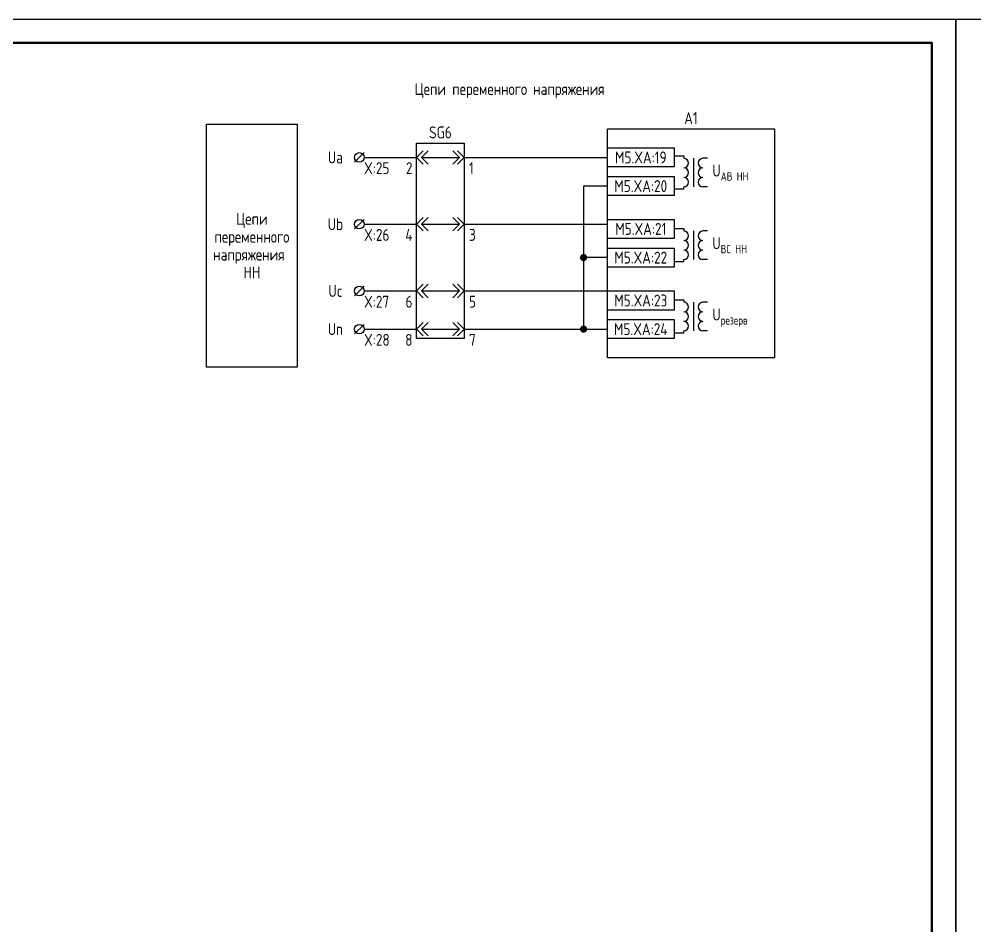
# Model space of a CAD drawing. Header units: millimetres. Extents: x -1036 to 3331, y -90 to 586.
# Drawn here: x 223.7 to 424, y 106.9 to 297 of the extents above; entities that cross this region are included whole.
import ezdxf

# ---------------------------------------------------------------- set-up
doc = ezdxf.new("R2010")
doc.units = ezdxf.units.MM
doc.styles.add('Gost_type_A', font='GOST_A.TTF')

# ---------------------------------------------------------------- blocks, each defined once
blk = doc.blocks.new('Формат_А3')
blk.add_lwpolyline([(-420, 297), (0, 297), (0, 0), (-420, 0)], close=True)
at = {"lineweight": 50}
blk.add_lwpolyline([(-400, 292), (-5, 292), (-5, 5), (-400, 5)], close=True, dxfattribs=at)
blk = doc.blocks.new('БИ_разъем')
for p, q in [((0, 0), (1.41, 1.41)), ((0, 0), (1.41, 1.41)), ((0, 0), (1.41, -1.41)), ((0, 0), (1.41, -1.41)), ((1, 0), (2.41, 1.41)), ((1, 0), (2.41, -1.41)), ((1, 0), (9, 0)), ((9, 0), (7.59, 1.41)), ((9, 0), (7.59, -1.41)), ((10, 0), (8.59, 1.41)), ((10, 0), (8.59, 1.41)), ((10, 0), (8.59, -1.41)), ((10, 0), (8.59, -1.41))]:
    blk.add_line(p, q)
blk = doc.blocks.new('POINT')
at = {"const_width": 0.75}
blk.add_lwpolyline([(-0.375, 0, 1), (0.375, 0, 1)], format="xyb", close=True, dxfattribs=at)

msp = doc.modelspace()

# ---------------------------------------------------------------- linework, layer by layer
for p, q in [((296, 269), (294, 267)), ((296, 268), (307, 268)), ((317, 268), (347, 268)), ((347, 262), (342, 262)), ((342, 262), (342, 232)), ((296, 255), (294, 253)), ((296, 254), (307, 254)), ((317, 254), (347, 254)), ((347, 247), (342, 247)), ((296, 241), (294, 239)), ((296, 240), (307, 240)), ((317, 240), (347, 240)), ((296, 233), (294, 231)), ((296, 232), (307, 232)), ((317, 232), (347, 232))]:
    msp.add_line(p, q)
at = {"ltscale": 4}
for p, q in [((361, 268.31), (363, 268.31)), ((363, 268.31), (363, 267.81)), ((363, 268.31), (363, 267.81)), ((365, 267.81), (365, 263.81)), ((368, 267.81), (367, 267.81)), ((365, 265.81), (365, 261.81)), ((363, 261.31), (361, 261.31)), ((363, 261.31), (363, 261.81)), ((368, 261.81), (367, 261.81)), ((361, 253.08), (363, 253.08)), ((363, 253.08), (363, 252.58)), ((363, 253.08), (363, 252.58)), ((365, 252.58), (365, 248.58)), ((368, 252.58), (367, 252.58)), ((365, 250.58), (365, 246.58)), ((363, 246.08), (363, 246.58)), ((368, 246.58), (367, 246.58)), ((363, 246.08), (361, 246.08)), ((361, 238.13), (363, 238.13)), ((363, 238.13), (363, 237.63)), ((363, 238.13), (363, 237.63)), ((365, 237.63), (365, 233.63)), ((368, 237.63), (367, 237.63)), ((365, 235.63), (365, 231.63)), ((363, 231.13), (361, 231.13)), ((363, 231.13), (363, 231.63)), ((368, 231.63), (367, 231.63))]:
    msp.add_line(p, q, dxfattribs=at)
for points in [[(282, 224), (263, 224), (263, 275), (282, 275)], [(347, 274), (382, 274), (382, 226), (347, 226)], [(307, 271), (317, 271), (317, 230), (307, 230)], [(347, 270), (361, 270), (361, 266), (347, 266)], [(347, 264), (361, 264), (361, 260), (347, 260)], [(347, 255), (361, 255), (361, 251), (347, 251)], [(347, 249), (361, 249), (361, 245), (347, 245)], [(347, 240), (361, 240), (361, 236), (347, 236)], [(347, 234), (361, 234), (361, 230), (347, 230)]]:
    msp.add_lwpolyline(points, close=True)
for centre in [(295, 268), (295, 254), (295, 240), (295, 232)]:
    msp.add_circle(centre, 1)
for centre, start, end in [((363, 266.81), 270, 90), ((367, 266.81), 90, 270), ((367, 266.81), 90, 270), ((363, 264.81), 270, 90), ((367, 264.81), 90, 270), ((367, 264.81), 90, 270), ((363, 262.81), 270, 90), ((367, 262.81), 90, 270), ((363, 251.58), 270, 90), ((367, 251.58), 90, 270), ((367, 251.58), 90, 270), ((363, 249.58), 270, 90), ((367, 249.58), 90, 270), ((367, 249.58), 90, 270), ((363, 247.58), 270, 90), ((367, 247.58), 90, 270), ((363, 236.63), 270, 90), ((367, 236.63), 90, 270), ((367, 236.63), 90, 270), ((363, 234.63), 270, 90), ((367, 234.63), 90, 270), ((367, 234.63), 90, 270), ((363, 232.63), 270, 90), ((367, 232.63), 90, 270)]:
    msp.add_arc(centre, 1, start, end, dxfattribs=at)

# ---------------------------------------------------------------- block references
at = {"color": 1}
for p in [(420, 0), (840, 0)]:
    msp.add_blockref('Формат_А3', p, dxfattribs=at)
for name, p in [('БИ_разъем', (307, 268)), ('БИ_разъем', (307, 254)), ('POINT', (342, 247)), ('БИ_разъем', (307, 240)), ('БИ_разъем', (307, 232)), ('POINT', (342, 232))]:
    msp.add_blockref(name, p)

# ---------------------------------------------------------------- texts
at = {"char_height": 2.5, "line_spacing_factor": 0.9, "style": 'Gost_type_A'}
for s, insert, width, attachment_point in [('Цепи переменного напряжения', (326.5, 282), 197, 5), ('A1', (364.5, 275), 35, 8), ('SG6', (312, 272), 10, 8), ('Ua', (290, 268), 6, 5), ('X:25', (296, 267), 10, 1), ('{\\T0.9;2}', (306, 267), 5, 3), ('{\\T0.9;1}', (318, 267), 5, 1), ('Цепи переменного напряжения  НН', (272.5, 249.5), 19, 5), ('Ub', (290, 254), 6, 5), ('X:26', (296, 253), 10, 1), ('{\\T0.9;4}', (306, 253), 5, 3), ('{\\T0.9;3}', (318, 253), 5, 1), ('Uc', (290, 240), 6, 5), ('X:27', (296, 239), 10, 1), ('{\\T0.9;6}', (306, 239), 5, 3), ('{\\T0.9;5}', (318, 239), 5, 1), ('Un', (290, 232), 6, 5), ('X:28', (296, 231), 10, 1), ('{\\T0.9;8}', (306, 231), 5, 3), ('{\\T0.9;7}', (318, 231), 5, 1)]:
    msp.add_mtext(s, dxfattribs=dict(at, insert=insert, width=width, attachment_point=attachment_point))
at = {"char_height": 2.5, "style": 'Gost_type_A'}
for s, insert, width, attachment_point in [('M5.XA:19', (354, 268), 14, 5), ('\\A1;U{\\H0.7x;\\S^ АВ НН;}', (369, 264.81), 12, 4), ('M5.XA:20', (353.99, 261.99), 14.018, 5), ('M5.XA:21', (354, 253), 14, 5), ('\\A1;U{\\H0.7x;\\S^ ВС НН;}', (369, 249.58), 9.8643, 4), ('M5.XA:22', (353.99, 246.99), 14.018, 5), ('M5.XA:23', (354, 238), 14, 5), ('\\A1;U{\\H0.7x;\\S^ резерв;}', (369, 234.63), 12, 4), ('M5.XA:24', (353.99, 231.99), 14.018, 5)]:
    msp.add_mtext(s, dxfattribs=dict(at, insert=insert, width=width, attachment_point=attachment_point))

doc.saveas('drawing.dxf')
